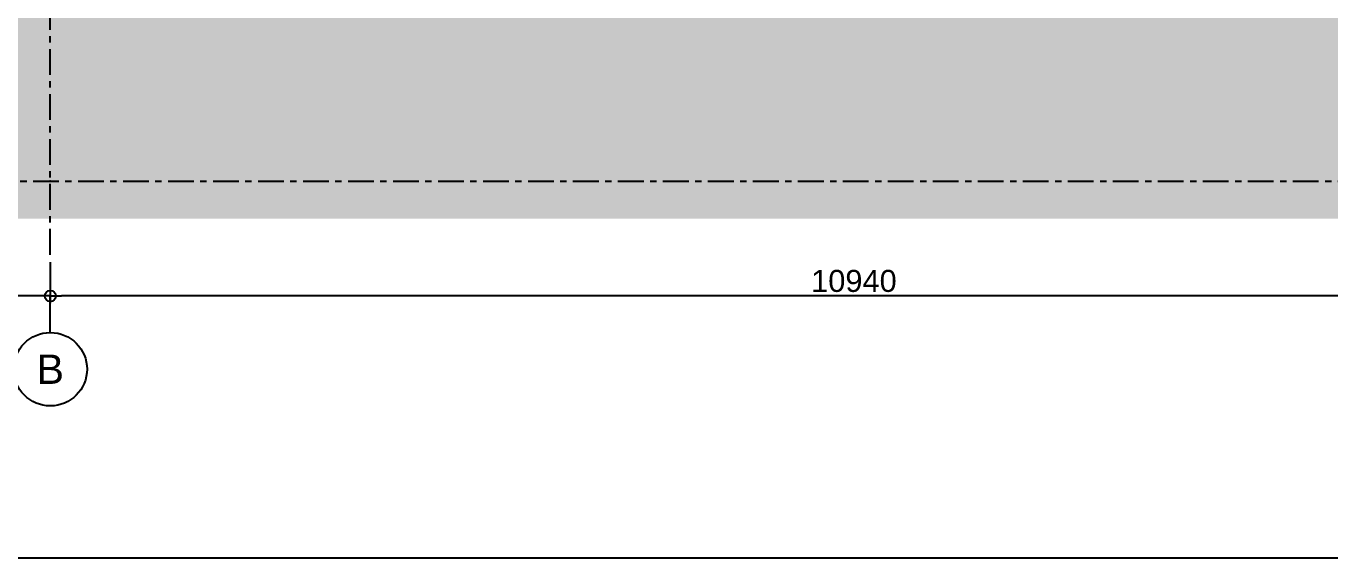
# Model space of a CAD drawing. Header units: millimetres. Extents: x -1379 to 1385823, y -4884429 to 548763.
# Drawn here: x 510165 to 519040, y -2347541 to -2343919 of the extents above; entities that cross this region are included whole.
import ezdxf
from ezdxf.enums import TextEntityAlignment as Align

# ---------------------------------------------------------------- set-up
doc = ezdxf.new("R2010")
doc.units = ezdxf.units.MM
doc.linetypes.add('CENTER', pattern=[50.8, 31.75, -6.35, 6.35, -6.35])
doc.linetypes.add('TA_GL_000.70000', pattern=[1.925, 0.7, -0.175, 0.175, -0.175, 0.7])
for name, color, linetype in [('000 - 0_SYM_DWG_GRID-BUBBLE_MAIN_COLOR_6', 7, 'Continuous'), ('000 - 0_SYM_DWG_GRIDLINE_MAIN_COLOR_251', 7, 'Continuous'), ('000 - 0_SYM_DWG_SLOPE-SYM_TEXT_COLOR_3', 7, 'Continuous'), ('000 - D I M', 7, 'Continuous'), ('000 - GRID', 7, 'CENTER')]:
    doc.layers.add(name, color=color, linetype=linetype)
doc.layers.add('A-DETL-GENF', color=7, linetype='Continuous', lineweight=35)
doc.styles.add('ARIAL', font='arial.ttf')
doc.styles.add('FAMELINE_FOR_CKST', font='arial.ttf')
doc.styles.add('TA', font='', dxfattribs={"height": 4.5})
doc.styles.get('TA').set_extended_font_data('Cordia New')
doc.dimstyles.new('FAMELINE-CKST_C-C', dxfattribs={"dimtxt": 0.3, "dimasz": 0.15, "dimexe": 0.1, "dimexo": 0.1, "dimgap": 0.05, "dimtad": 1, "dimzin": 0, "dimdsep": 46, "dimtxsty": 'FAMELINE_FOR_CKST', "dimblk": 'ORIGIN', "dimblk1": 'ORIGIN', "dimblk2": 'ORIGIN', "dimsah": 1, "dimcen": 0.1, "dimdle": 0.1, "dimclrd": 7, "dimclre": 7, "dimclrt": 7, "dimadec": 0, "dimazin": 0, "dimtfac": 1, "dimtix": 1, "dimtmove": 2, "dimatfit": 3, "dimfxl": 1, "dimtolj": 1, "dimtzin": 0, "dimlwd": -1, "dimlwe": -1, "dimarcsym": 0})

# ---------------------------------------------------------------- blocks, each defined once
blk = doc.blocks.new('C-1-IV01_REV00_20260614-165348_ELEVATION_3_EX')
at = {"layer": 'A-DETL-GENF', "lineweight": 9}
h = blk.add_hatch(dxfattribs=at)
h.set_pattern_fill('FP_55', style=0, pattern_type=2)
h.set_pattern_definition([(45, (11554.42, 0), (0, 449.0128), [317.5, -317.5]), (45, (11470.23, 84.2), (0, 449.0128), [317.5, -317.5]), (45, (11386.04, 168.38), (0, 449.0128), [317.5, -317.5]), (135, (11386.04, 224.5), (-449.0128, 3e-14), [317.5, -317.5]), (135, (11470.23, 308.7), (-449.0128, 3e-14), [317.5, -317.5]), (135, (11554.42, 392.9), (-449.0128, 3e-14), [317.5, -317.5])])
h.paths.add_polyline_path([(-5122.3, 99744.9), (25473.7, 99744.9), (25473.7, 101000), (20595, 101000), (20595, 101150), (-5122.3, 101150)])
blk = doc.blocks.new('*U2271')
at = {"layer": '000 - 0_SYM_DWG_GRID-BUBBLE_MAIN_COLOR_6', "color": 7}
blk.add_line((20.6, 0), (15.6, 0), dxfattribs=at)
blk.add_circle((25.6, 0), 5, dxfattribs=at)
at = {"layer": '000 - 0_SYM_DWG_GRIDLINE_MAIN_COLOR_251', "color": 7, "linetype": 'ByBlock', "ltscale": 5}
blk.add_line((10, 0), (-345.74, 0), dxfattribs=at)
at = {"layer": '000 - 0_SYM_DWG_GRIDLINE_MAIN_COLOR_251', "color": 7}
blk.add_point((0, 0), dxfattribs=at)
at = {"color": 7, "style": 'TA', "flags": 1}
blk.add_attdef('LOCATION', (6, -6), '', height=4.5, rotation=270, dxfattribs=at)
at = {"layer": '000 - 0_SYM_DWG_SLOPE-SYM_TEXT_COLOR_3', "color": 7, "style": 'ARIAL'}
blk.add_attdef('GRID-HEAD', text='', height=4, rotation=90, dxfattribs=at).set_placement((25.6, 0), align=Align.MIDDLE_CENTER)
blk = doc.blocks.new('*U1922')
at = {"layer": '000 - 0_SYM_DWG_GRIDLINE_MAIN_COLOR_251', "color": 7, "linetype": 'ByBlock', "ltscale": 5}
blk.add_line((20, 0), (-460.02, 0), dxfattribs=at)
at = {"color": 7, "style": 'TA', "flags": 1}
blk.add_attdef('LOCATION', (6, -6), '', height=4.5, rotation=270, dxfattribs=at)
blk = doc.blocks.new('_Origin')
at = {"color": 7, "linetype": 'ByBlock', "lineweight": -2}
blk.add_line((0, 0), (-1, 0), dxfattribs=at)
blk.add_circle((0, 0), 0.5, dxfattribs=at)
blk = doc.blocks.new('*D3722')
at = {"layer": '000 - D I M', "color": 7, "transparency": 16777216}
for p, q in [((7985, 99450), (7985, 99168.8)), ((18925, 99450), (18925, 99168.8)), ((18850, 99218.8), (8060, 99218.8))]:
    blk.add_line(p, q, dxfattribs=at)
at = {"layer": 'Defpoints', "color": 7, "transparency": 16777216}
for p in [(7985, 99500), (18925, 99500), (7985, 99218.8)]:
    blk.add_point(p, dxfattribs=at)
at = {"layer": '000 - D I M', "color": 7, "transparency": 16777216, "xscale": 75, "yscale": 75, "zscale": 75, "rotation": 180}
blk.add_blockref('_Origin', (7985, 99218.8), dxfattribs=at)
at = {"layer": '000 - D I M', "color": 7, "transparency": 16777216, "xscale": 75, "yscale": 75, "zscale": 75}
blk.add_blockref('_Origin', (18925, 99218.8), dxfattribs=at)
at = {"layer": '000 - D I M', "color": 7, "transparency": 16777216, "insert": (13455, 99320.3), "char_height": 150, "attachment_point": 5, "style": 'FAMELINE_FOR_CKST'}
blk.add_mtext('\\A1;10940', dxfattribs=at)
blk = doc.blocks.new('*D3723')
at = {"layer": '000 - D I M', "color": 7, "transparency": 16777216}
for p, q in [((0, 99450), (0, 99168.8)), ((7985, 99450), (7985, 99168.8)), ((7910, 99218.8), (75, 99218.8))]:
    blk.add_line(p, q, dxfattribs=at)
at = {"layer": 'Defpoints', "color": 7, "transparency": 16777216}
for p in [(0, 99500), (7985, 99500), (0, 99218.8)]:
    blk.add_point(p, dxfattribs=at)
at = {"layer": '000 - D I M', "color": 7, "transparency": 16777216, "xscale": 75, "yscale": 75, "zscale": 75, "rotation": 180}
blk.add_blockref('_Origin', (0, 99218.8), dxfattribs=at)
at = {"layer": '000 - D I M', "color": 7, "transparency": 16777216, "xscale": 75, "yscale": 75, "zscale": 75}
blk.add_blockref('_Origin', (7985, 99218.8), dxfattribs=at)
at = {"layer": '000 - D I M', "color": 7, "transparency": 16777216, "insert": (3992.5, 99320.3), "char_height": 150, "attachment_point": 5, "style": 'FAMELINE_FOR_CKST'}
blk.add_mtext('\\A1;7985', dxfattribs=at)
blk = doc.blocks.new('C-1-IV01_REV00_20260614-165820_ELEVATION_3_DIMS')
at = {"layer": '000 - GRID', "color": 7, "linetype": 'TA_GL_000.70000', "xscale": 50.00000000000004, "yscale": 50.00000000000004, "zscale": 50.00000000000004, "rotation": 270}
blk.add_blockref('*U2271', (7985, 100000), dxfattribs=at).add_auto_attribs({'GRID-HEAD': 'B'})
at = {"layer": '000 - GRID', "color": 7, "linetype": 'TA_GL_000.70000', "xscale": 50, "yscale": 50, "zscale": 50, "rotation": 180}
blk.add_blockref('*U1922', (-3076, 100000), dxfattribs=at)
at = {"layer": '000 - D I M', "color": 7}
for base, p1, p2, picture, middle in [((0, 99218.8), (7985, 99500), (0, 99500), '*D3723', (3992.5, 99320.3)), ((7985, 99218.8), (18925, 99500), (7985, 99500), '*D3722', (13455, 99320.3))]:
    dim = blk.add_linear_dim(base=base, p1=p1, p2=p2, dimstyle='FAMELINE-CKST_C-C', override={"dimscale": 500, "dimdec": 0, "dimlfac": 1, "dimclrd": 7, "dimclre": 7, "dimclrt": 7}, dxfattribs=at)
    dim.commit()
    dim.dimension.update_dxf_attribs({"geometry": picture, "text_midpoint": middle})

msp = doc.modelspace()

# ---------------------------------------------------------------- linework, layer by layer
at = {"color": 7}
msp.add_lwpolyline([(493796.4, -2347540.5), (532546.4, -2347540.5), (532546.4, -2327540.5), (493796.4, -2327540.5)], close=True, dxfattribs=at)

# ---------------------------------------------------------------- block references
for name in ['C-1-IV01_REV00_20260614-165820_ELEVATION_3_DIMS', 'C-1-IV01_REV00_20260614-165348_ELEVATION_3_EX']:
    msp.add_blockref(name, (502344.8, -2444975.4), dxfattribs=at)

doc.saveas('drawing.dxf')
